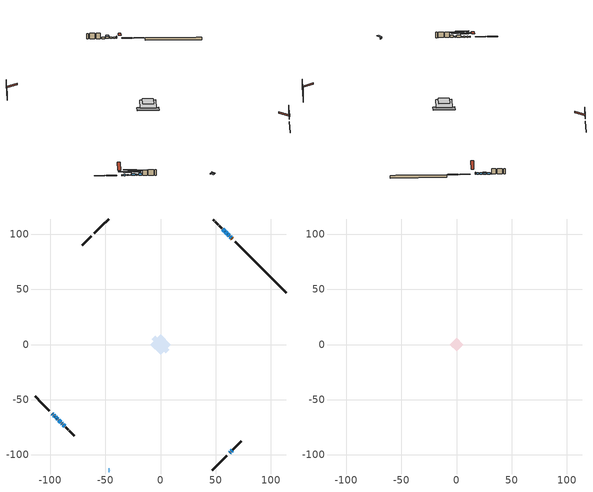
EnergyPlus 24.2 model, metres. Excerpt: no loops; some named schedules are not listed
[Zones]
conditioned space
 floor adiabatic (AdiabaticFloorConstruction): -9.21,0 0,9.21 9.21,0 0,-9.21 z2.9
 floor foundation (Slab1 construction): -8.08,4.54 -4.54,8.08 8.08,-4.54 4.54,-8.08 z-1.83
 wall outside (RimJoist1 construction): 47.15,-113.83 53.29,-107.69 / -113.83,-47.15 -107.69,-53.29 / -47.15,113.83 -53.29,107.69 / 80.84,80.14 74.7,86.28 z0.46:0.76
 wall outside (RimJoist2 construction): 53.95,-107.03 60.01,-100.97 / -107.03,-53.95 -100.97,-60.01 / -53.95,107.03 -60.01,100.97 / 74.04,86.94 67.98,93 z0.46:0.76
 wall outside (AdiabaticWallConstruction 1): 65.08,95.9 64.79,96.19 z0.46:2.49
 wall outside (AdiabaticWallConstruction): -47.15,-113.83 -46.59,-113.83 z0.46:1.38; 64.14,96.84 63.08,97.89 / 62.43,98.55 61.08,99.9 / 58.15,102.83 56.3,104.68 z0.46:1.68; -98.06,-62.91 -97.61,-63.36 / -96.96,-64.02 -95.88,-65.1 / -89.61,-71.37 -89,-71.98 z0.46:1.43; -95.22,-65.75 -94.15,-66.83 z0.46:1.07; 62.91,-98.07 63.33,-97.65 / -93.49,-67.49 -93.08,-67.9 z0.46:0.81; -45.66,-113.83 -45.41,-113.83 z0.46:1.99; 60.42,100.56 58.81,102.17 / 63.98,-97 64.93,-96.05 z0.46:1.98; -92.42,-68.55 -90.27,-70.71 z0.46:2.16; -88.35,-72.63 -86.62,-74.36 z0.46:2.44
 wall outside (Wall1 construction): 65.59,-95.39 68.06,-92.92 / -85.96,-75.01 -83.49,-77.49 / -62.92,98.06 -65.39,95.59 / 55.64,105.34 53.17,107.81 z0.46:5.34
 wall outside (Wall2 construction): 68.72,-92.26 71.8,-89.18 / -82.83,-78.15 -79.76,-81.22 / -66.05,94.93 -69.12,91.86 / 52.51,108.47 49.43,111.54 z0.46:5.34
 wall outside (Wall3 construction): 72.45,-88.52 73.43,-87.55 / -79.1,-81.88 -78.13,-82.85 / -69.78,91.2 -70.75,90.23 / 48.78,112.2 47.81,113.17 z0.46:5.34
 wall foundation (FoundationWall1 construction): 81.5,79.48,-1.83 81.5,79.48,0.46 110.6,50.38,0.46 110.6,50.38,0.37 113.83,47.15,0.37 113.83,47.15,-1.83
 window (WindowConstruction 11): -47.15,-113.83 -46.59,-113.83 z0.46:1.37
 window (WindowConstruction 6): 64.14,96.84 63.08,97.89 z0.46:1.68
 window (WindowConstruction 7): 62.43,98.55 61.08,99.9 z0.46:1.68
 window (WindowConstruction 8): -98.06,-62.92 -97.62,-63.36 z0.46:1.43
 window (WindowConstruction 9): -96.96,-64.02 -95.88,-65.1 z0.46:1.43
 window (WindowConstruction 10): -95.22,-65.75 -94.15,-66.83 z0.46:1.07
 window (WindowConstruction 13): 62.92,-98.06 63.32,-97.66 z0.46:0.8
 window (WindowConstruction 14): -93.49,-67.49 -93.08,-67.9 z0.46:0.8
 window (WindowConstruction 12): -45.66,-113.83 -45.41,-113.83 z0.46:1.98
 window (WindowConstruction): 60.42,100.56 58.81,102.17 z0.46:1.98
 window (WindowConstruction 1): 63.98,-97 64.93,-96.05 z0.46:1.98
 window (WindowConstruction 2): -92.42,-68.55 -90.27,-70.71 z0.46:2.16
 window (WindowConstruction 3): -89.61,-71.37 -89,-71.98 z0.46:1.43
 window (WindowConstruction 4): -88.35,-72.63 -86.62,-74.36 z0.46:2.44
 window (WindowConstruction 5): 58.15,102.83 56.3,104.68 z0.46:1.68
 door (Door): 65.08,95.9 64.79,96.18 z0.46:2.49
 ceiling adiabatic (AdiabaticFloorConstruction): 0,-9.21 9.21,0 0,9.21 -9.21,0 z2.9
attic - vented
 floor to conditioned space (Floor1 construction Reversed): -6.2,0 0,6.2 6.2,0 0,-6.2 z5.34
 roof outside (Roof1 construction): 62.26,-98.72,5.34 56.22,-92.68,8.18 54.63,-94.27,8.18 60.67,-100.31,5.34; -98.72,-62.26,5.34 -92.68,-56.22,8.18 -94.27,-54.63,8.18 -100.31,-60.67,5.34; -62.26,98.72,5.34 -56.22,92.68,8.18 -54.63,94.27,8.18 -60.67,100.31,5.34; 65.73,95.25,5.34 59.7,89.21,8.18 61.29,87.62,8.18 67.32,93.65,5.34
shading: -46.29,-113.83 -47.45,-113.83 -47.45,-117.34 -46.29,-117.34 z1.67; -95.75,-65.23 -99.93,-61.05 -100.22,-61.34 -96.04,-65.52 z4.07; -94.01,-66.96 -98.82,-62.15 -99.12,-62.44 -94.31,-67.26 z4.07; -92.28,-68.7 -97.09,-63.89 -97.38,-64.18 -92.57,-68.99 z3.71; 66.92,-94.06 59.32,-101.66 59.61,-101.95 67.21,-94.35 z5.89; -89.49,-71.49 -97.08,-63.9 -97.37,-64.19 -89.78,-71.78 z5.89; -45.26,-113.83 -45.81,-113.83 -45.81,-117.34 -45.26,-117.34 z2.13; 58.64,102.34 60.59,100.39 62.21,102 60.26,103.96 z2.22; 66.8,-94.18 62.11,-98.86 62.41,-99.16 67.09,-94.47 z4.62; -88.4,-72.58 -94.29,-66.69 -94.58,-66.98 -88.69,-72.87 z4.8; -87.14,-73.84 -91.48,-69.5 -91.77,-69.79 -87.43,-74.13 z4.07; -84.75,-76.22 -90.21,-70.77 -90.5,-71.06 -85.05,-76.52 z5.08
[Building]
Building 1: Terrain=Suburbs
[Site:Location]
Toronto City Centre_ON: Latitude {deg}=43.63; Longitude {deg}=-79.39; Time Zone {hr}=-5; Elevation {m}=77; Keep Site Location Information=Yes
[Site:GroundTemperature:Shallow]
5.01852, 3.26908, 3.12898, 3.95918, 7.29196, 10.6092, 13.4851, 15.3069, 15.4617, 13.9799, 11.1774, 7.9619
[Site:WaterMainsTemperature]
Calculation Method=Schedule; Temperature Schedule=mains temperature schedule
[Material] Roughness=Rough; Thermal Absorptance=0.9
Name | Thickness {m} | Conductivity {W/m-K} | Density {kg/m3} | Specific Heat {J/kg-K} | Solar Absorptance | Visible Absorptance
asphalt or fiberglass shingles | 0.00635 | 0.162714 | 1121.4 | 1465.45 | 0.4 | 0.4
ceiling loosefill ins | 0.254 | 0.0480833 | 16.02 | 1046.75 | 0.7 | 0.7
ceiling stud and cavity | 0.1397 | 0.18365 | 65.682 | 1177.47 | 0.7 | 0.7
concrete 4.0 in. | 0.1016 | 1.803125 | 2242.8 | 837.4 | 0.7 | 0.7
concrete 8.0 in. | 0.2032 | 1.803125 | 2242.8 | 837.4 | 0.7 | 0.7
door material | 0.04445 | 0.053851 | 512.64 | 1214.23 | 0.7 | 0.7
exterior vertical ins | 0.00299903 | 0.029427 | 32.04 | 1214.23 | 0.7 | 0.7
floor covering | 0.0127 | 0.0433444 | 54.468 | 1339.84 | 0.6 | 0.6
floor rigid ins; wall rigid ins | 0.512978 | 0.029427 | 32.04 | 1214.23 | 0.7 | 0.7
floor stud and cavity | 0.1397 | 1.75129 | 37.0049 | 1207.88 | 0.7 | 0.7
furniture material conditioned space 1 | 0.1524 | 0.115458 | 640.8 | 1214.23 | 0.6 | 0.6
gypsum board | 0.0127 | 0.160291 | 801 | 837.4 | 0.6 | 0.6
gypsum board 1 | 0.0127 | 0.160291 | 801 | 837.4 | 0.7 | 0.7
osb sheathing 0.5 in. | 0.0127 | 0.115458 | 512.64 | 1214.23 | 0.7 | 0.7
osb sheathing 0.75 in. | 0.01905 | 0.115458 | 512.64 | 1214.23 | 0.7 | 0.7
osb sheathing 2.0 in. | 0.0508 | 0.115458 | 512.64 | 1214.23 | 0.7 | 0.7
rim joist rigid ins | 0.051816 | 0.029427 | 32.04 | 1214.23 | 0.7 | 0.7
rim joist stud and cavity | 0.0508 | 0.0405436 | 125.044 | 1163.47 | 0.6 | 0.6
rim joist stud and cavity 1 | 0.0508 | 0.0293316 | 125.044 | 1163.47 | 0.6 | 0.6
wall stud and cavity | 0.1397 | 0.0821308 | 139.0536 | 1170.24 | 0.7 | 0.7
wall stud and cavity 1 | 0.1397 | 0.09367 | 139.0536 | 1170.24 | 0.7 | 0.7
wall stud and cavity 2 | 0.1397 | 0.0873771 | 139.0536 | 1170.24 | 0.7 | 0.7
wall stud and cavity 3 | 0.0889 | 0.380278 | 52.3479 | 1209.89 | 0.7 | 0.7
wall stud and cavity 4 | 0.0889 | 0.391764 | 83.0341 | 1211.67 | 0.7 | 0.7
wood siding | 0.0254 | 0.102417 | 544.68 | 1172.36 | 0.4 | 0.4
wood siding 1; wood siding 2; wood siding 3 | 0.0254 | 0.102417 | 544.68 | 1172.36 | 0.7 | 0.7
[WindowMaterial:SimpleGlazingSystem]
Name | U-Factor {W/m2-K} | Solar Heat Gain Coefficient
WindowMaterial | 2.79017 | 0.7
WindowMaterial 1 | 2.78903 | 0.62
WindowMaterial 10 | 2.77314 | 0.51
WindowMaterial 11 | 2.986628 | 0.6
WindowMaterial 12 | 3.10359 | 0.5
WindowMaterial 13 | 2.665821 | 0.18
WindowMaterial 2 | 2.787898 | 0.69
WindowMaterial 3 | 2.773703 | 0.51
WindowMaterial 4 | 2.95653 | 0.61
WindowMaterial 5 | 2.78903 | 0.69
WindowMaterial 6 | 2.78279 | 0.67
WindowMaterial 7 | 2.78563 | 0.68
WindowMaterial 8 | 2.76973 | 0.52
WindowMaterial 9 | 2.78392 | 0.57
[Construction]
AdiabaticFloorConstruction: floor stud and cavity, floor rigid ins, osb sheathing 0.75 in., floor covering
AdiabaticWallConstruction: wood siding 2, wall rigid ins, wall stud and cavity 3, gypsum board
AdiabaticWallConstruction 1: wood siding 3, wall rigid ins, wall stud and cavity 3, gypsum board
Door: door material
Floor1 construction Reversed: gypsum board, ceiling stud and cavity, ceiling loosefill ins
FoundationWall1 construction: concrete 8.0 in., gypsum board 1
furniture construction conditioned space 1: furniture material conditioned space 1
PartitionWallConstruction: gypsum board, wall stud and cavity 4, gypsum board
RimJoist1 construction: wood siding 1, rim joist rigid ins, osb sheathing 2.0 in., rim joist stud and cavity
RimJoist2 construction: wood siding 1, osb sheathing 2.0 in., rim joist stud and cavity 1
Roof1 construction: asphalt or fiberglass shingles
Slab1 construction: concrete 4.0 in.
Wall1 construction: wood siding, osb sheathing 0.5 in., wall stud and cavity, gypsum board
Wall2 construction: wood siding, osb sheathing 0.5 in., wall stud and cavity 1, gypsum board
Wall3 construction: wood siding, osb sheathing 0.5 in., wall stud and cavity 2, gypsum board
WindowConstruction: WindowMaterial
WindowConstruction 1: WindowMaterial 1
WindowConstruction 10: WindowMaterial 10
WindowConstruction 11: WindowMaterial 11
WindowConstruction 12: WindowMaterial 12
WindowConstruction 13; WindowConstruction 14: WindowMaterial 13
WindowConstruction 2: WindowMaterial 2
WindowConstruction 3: WindowMaterial 3
WindowConstruction 4: WindowMaterial 4
WindowConstruction 5: WindowMaterial 5
WindowConstruction 6: WindowMaterial 6
WindowConstruction 7: WindowMaterial 7
WindowConstruction 8: WindowMaterial 8
WindowConstruction 9: WindowMaterial 9
[Zone] Multiplier=1; Part of Total Floor Area=Yes
Name | Volume {m3}
attic - vented | 35.4932
conditioned space | 670.2
[Space]
Name | Zone | Volume {m3}
attic - vented 1 | attic - vented | 35.4932
conditioned space 1 | conditioned space | 670.2
[ZoneInfiltration:EffectiveLeakageArea]
infil attic - vented 1: Zone or Space=attic - vented 1; Schedule=Always On Discrete; Effective Air Leakage Area {cm2}=3234.95; Stack Coefficient=0.000197892; Wind Coefficient=9.50461e-06
[ZoneMixing]
whole house fan mix: Zone or Space=attic - vented; Schedule=Always On Continuous; Design Flow Rate Calculation Method=Flow/Zone; Design Flow Rate {m3/s}=0; Source Zone or Space=conditioned space
[SurfaceProperty:ExposedFoundationPerimeter]
Slab1: Exposed Perimeter Calculation Method=TotalExposedPerimeter; Total Exposed Perimeter {m}=45.721
[InternalMass] Zone or ZoneList=conditioned space; Space or SpaceList=conditioned space 1
Name | Construction | Surface Area {m2}
furniture mass conditioned space 1 | furniture construction conditioned space 1 | 103.684
partition wall mass | PartitionWallConstruction | 259.21
[Lights]
interior lighting: Zone or ZoneList or Space or SpaceList=conditioned space 1; Schedule=interior lighting schedule; Design Level Calculation Method=LightingLevel; Lighting Level {W}=343.2; Return Air Fraction=0; Fraction Radiant=0.6; Fraction Visible=0.2; Fraction Replaceable=1
[People]
occupants: Zone or ZoneList or Space or SpaceList=conditioned space 1; Number of People Schedule=occupants schedule; Number of People Calculation Method=People; Number of People=3; Fraction Radiant=0.314171; Sensible Heat Fraction=0.56303; Activity Level Schedule=occupants activity schedule; Carbon Dioxide Generation Rate {m3/s-W}=0; Enable ASHRAE 55 Comfort Warnings=No; Mean Radiant Temperature Calculation Type=EnclosureAveraged
[ElectricEquipment] Zone or ZoneList or Space or SpaceList=conditioned space 1; Design Level Calculation Method=EquipmentLevel
Name | Schedule | Design Level {W} | Fraction Latent | Fraction Radiant | Fraction Lost
clothes dryer | clothes dryer schedule | 140.772 | 0.015 | 0.081 | 0.85
clothes washer | clothes washer schedule | 32.1985 | 0.03 | 0.162 | 0.7
cooking range | cooking range schedule | 215.147 | 0.08 | 0.432 | 0.2
dishwasher | dishwasher schedule | 66.8632 | 0.3 | 0.18 | 0.4
fridge | fridge schedule | 72.9452 | 0 | 0.6 | 0
mech vent bath fan 0 | mech vent bath fan 0 schedule | 50.2 | 0 | 0 | 1
mech vent bath fan 1 | mech vent bath fan 1 schedule | 50.2 | 0 | 0 | 1
mech vent house fan | mech vent house fan schedule | 0 | 0 | 0 | 1
mech vent house fan cfis | mech vent house fan cfis schedule | 0 | 0 | 0 | 0
mech vent range fan 0 | mech vent range fan 0 schedule | 57 | 0 | 0 | 1
misc plug loads | misc plug loads schedule | 494.7 | 0.045 | 0.513 | 0.1
whole house fan | Always On Discrete | 0 | 0 | 0 | 1
[OtherEquipment] Zone or ZoneList or Space or SpaceList=conditioned space 1; Design Level Calculation Method=EquipmentLevel
Name | Fuel Type | Schedule | Design Level {W} | Fraction Latent | Fraction Radiant | Fraction Lost
clothes dryer 1 | Electricity | clothes dryer schedule | 0 | 0.015 | 0.081 | 0.85
cooking range 1 | Electricity | cooking range schedule | 0 | 0.08 | 0.432 | 0.2
general water use latent | None | general water use schedule | 62.594 | 1 | 0 | 0
general water use sensible | None | general water use schedule | -61.6891 | 0 | 0.6 | 0
mech vent house fan latent load | None | Always On Discrete | 0 | 1 | 0 | 0
mech vent house fan sensible load | None | Always On Discrete | 0 | 0 | 0 | 0
water heater energy adjustment1 | NaturalGas | Always On Discrete | 0.01 | 0 | 0 | 1
[ZoneInfiltration:DesignFlowRate] Zone or ZoneList or Space or SpaceList=conditioned space 1; Schedule=Always On Discrete; Design Flow Rate Calculation Method=Flow/Zone; Design Flow Rate {m3/s}=0
infil flow; natural vent flow; whole house fan flow
[Foundation:Kiva]
Foundation Kiva 1: Initial Indoor Air Temperature {C}=18; Wall Height Above Grade {m}=0.460004; Wall Depth Below Slab {m}=0.2032; Custom Block Material Name 1=exterior vertical ins; Custom Block Depth 1 {m}=2.28999; Custom Block X Position 1 {m}=0.2159; Custom Block Z Position 1 {m}=0
[Foundation:Kiva:Settings]
Soil Conductivity {W/m-K}=0.849921; Soil Density {kg/m3}=1842.3; Soil Specific Heat {J/kg-K}=418.7; Ground Solar Absorptivity=0.9; Ground Thermal Absorptivity=0.9; Ground Surface Roughness {m}=0.03; Far-Field Width {m}=40; Deep-Ground Boundary Condition=ZeroFlux; Deep-Ground Depth {m}=40; Minimum Cell Dimension {m}=0.2; Maximum Cell Growth Coefficient=3; Simulation Timestep=Timestep
[Exterior:Lights]
exterior lighting: Schedule=exterior lighting schedule; Design Level {W}=75.6
[Schedule:Constant]
Name | Hourly Value
Always On Continuous; mech vent house fan schedule; mech vent house fan cfis schedule; Always On Discrete | 1
occupants activity schedule | 117.228
fridge schedule | 0
[Schedule:Week:Daily]
interior lighting schedule Week Rule - Jan1-Jan27: interior lighting schedule day, interior lighting schedule day, interior lighting schedule day, interior lighting schedule day, interior lighting schedule day, interior lighting schedule day, interior lighting schedule day, interior lighting schedule default day, interior lighting schedule default day, interior lighting schedule default day, interior lighting schedule default day, interior lighting schedule default day
interior lighting schedule Week Rule - Jan28-Feb3: interior lighting schedule day, interior lighting schedule day, interior lighting schedule day, interior lighting schedule day, interior lighting schedule day 1, interior lighting schedule day 1, interior lighting schedule day 1, interior lighting schedule default day, interior lighting schedule default day, interior lighting schedule default day, interior lighting schedule default day, interior lighting schedule default day
interior lighting schedule Week Rule - Feb4-Feb24: interior lighting schedule day 1, interior lighting schedule day 1, interior lighting schedule day 1, interior lighting schedule day 1, interior lighting schedule day 1, interior lighting schedule day 1, interior lighting schedule day 1, interior lighting schedule default day, interior lighting schedule default day, interior lighting schedule default day, interior lighting schedule default day, interior lighting schedule default day
interior lighting schedule Week Rule - Feb25-Mar3: interior lighting schedule day 1, interior lighting schedule day 1, interior lighting schedule day 1, interior lighting schedule day 1, interior lighting schedule day 2, interior lighting schedule day 2, interior lighting schedule day 2, interior lighting schedule default day, interior lighting schedule default day, interior lighting schedule default day, interior lighting schedule default day, interior lighting schedule default day
interior lighting schedule Week Rule - Mar4-Mar31: interior lighting schedule day 2, interior lighting schedule day 2, interior lighting schedule day 2, interior lighting schedule day 2, interior lighting schedule day 2, interior lighting schedule day 2, interior lighting schedule day 2, interior lighting schedule default day, interior lighting schedule default day, interior lighting schedule default day, interior lighting schedule default day, interior lighting schedule default day
interior lighting schedule Week Rule - Apr1-Apr28: interior lighting schedule day 3, interior lighting schedule day 3, interior lighting schedule day 3, interior lighting schedule day 3, interior lighting schedule day 3, interior lighting schedule day 3, interior lighting schedule day 3, interior lighting schedule default day, interior lighting schedule default day, interior lighting schedule default day, interior lighting schedule default day, interior lighting schedule default day
interior lighting schedule Week Rule - Apr29-May5: interior lighting schedule day 3, interior lighting schedule day 3, interior lighting schedule day 4, interior lighting schedule day 4, interior lighting schedule day 4, interior lighting schedule day 4, interior lighting schedule day 4, interior lighting schedule default day, interior lighting schedule default day, interior lighting schedule default day, interior lighting schedule default day, interior lighting schedule default day
interior lighting schedule Week Rule - May6-May26: interior lighting schedule day 4, interior lighting schedule day 4, interior lighting schedule day 4, interior lighting schedule day 4, interior lighting schedule day 4, interior lighting schedule day 4, interior lighting schedule day 4, interior lighting schedule default day, interior lighting schedule default day, interior lighting schedule default day, interior lighting schedule default day, interior lighting schedule default day
interior lighting schedule Week Rule - May27-Jun2: interior lighting schedule day 4, interior lighting schedule day 4, interior lighting schedule day 4, interior lighting schedule day 4, interior lighting schedule day 4, interior lighting schedule day 5, interior lighting schedule day 5, interior lighting schedule default day, interior lighting schedule default day, interior lighting schedule default day, interior lighting schedule default day, interior lighting schedule default day
interior lighting schedule Week Rule - Jun3-Jun30: interior lighting schedule day 5, interior lighting schedule day 5, interior lighting schedule day 5, interior lighting schedule day 5, interior lighting schedule day 5, interior lighting schedule day 5, interior lighting schedule day 5, interior lighting schedule default day, interior lighting schedule default day, interior lighting schedule default day, interior lighting schedule default day, interior lighting schedule default day
interior lighting schedule Week Rule - Jul1-Jul28: interior lighting schedule day 6, interior lighting schedule day 6, interior lighting schedule day 6, interior lighting schedule day 6, interior lighting schedule day 6, interior lighting schedule day 6, interior lighting schedule day 6, interior lighting schedule default day, interior lighting schedule default day, interior lighting schedule default day, interior lighting schedule default day, interior lighting schedule default day
interior lighting schedule Week Rule - Jul29-Aug4: interior lighting schedule day 6, interior lighting schedule day 6, interior lighting schedule day 6, interior lighting schedule day 7, interior lighting schedule day 7, interior lighting schedule day 7, interior lighting schedule day 7, interior lighting schedule default day, interior lighting schedule default day, interior lighting schedule default day, interior lighting schedule default day, interior lighting schedule default day
interior lighting schedule Week Rule - Aug5-Aug25: interior lighting schedule day 7, interior lighting schedule day 7, interior lighting schedule day 7, interior lighting schedule day 7, interior lighting schedule day 7, interior lighting schedule day 7, interior lighting schedule day 7, interior lighting schedule default day, interior lighting schedule default day, interior lighting schedule default day, interior lighting schedule default day, interior lighting schedule default day
interior lighting schedule Week Rule - Aug26-Sep1: interior lighting schedule day 7, interior lighting schedule day 7, interior lighting schedule day 7, interior lighting schedule day 7, interior lighting schedule day 7, interior lighting schedule day 7, interior lighting schedule day 8, interior lighting schedule default day, interior lighting schedule default day, interior lighting schedule default day, interior lighting schedule default day, interior lighting schedule default day
interior lighting schedule Week Rule - Sep2-Sep29: interior lighting schedule day 8, interior lighting schedule day 8, interior lighting schedule day 8, interior lighting schedule day 8, interior lighting schedule day 8, interior lighting schedule day 8, interior lighting schedule day 8, interior lighting schedule default day, interior lighting schedule default day, interior lighting schedule default day, interior lighting schedule default day, interior lighting schedule default day
interior lighting schedule Week Rule - Sep30-Oct6: interior lighting schedule day 8, interior lighting schedule day 9, interior lighting schedule day 9, interior lighting schedule day 9, interior lighting schedule day 9, interior lighting schedule day 9, interior lighting schedule day 9, interior lighting schedule default day, interior lighting schedule default day, interior lighting schedule default day, interior lighting schedule default day, interior lighting schedule default day
interior lighting schedule Week Rule - Oct7-Oct27: interior lighting schedule day 9, interior lighting schedule day 9, interior lighting schedule day 9, interior lighting schedule day 9, interior lighting schedule day 9, interior lighting schedule day 9, interior lighting schedule day 9, interior lighting schedule default day, interior lighting schedule default day, interior lighting schedule default day, interior lighting schedule default day, interior lighting schedule default day
interior lighting schedule Week Rule - Oct28-Nov3: interior lighting schedule day 9, interior lighting schedule day 9, interior lighting schedule day 9, interior lighting schedule day 9, interior lighting schedule day 10, interior lighting schedule day 10, interior lighting schedule day 10, interior lighting schedule default day, interior lighting schedule default day, interior lighting schedule default day, interior lighting schedule default day, interior lighting schedule default day
interior lighting schedule Week Rule - Nov4-Nov24: interior lighting schedule day 10, interior lighting schedule day 10, interior lighting schedule day 10, interior lighting schedule day 10, interior lighting schedule day 10, interior lighting schedule day 10, interior lighting schedule day 10, interior lighting schedule default day, interior lighting schedule default day, interior lighting schedule default day, interior lighting schedule default day, interior lighting schedule default day
interior lighting schedule Week Rule - Nov25-Dec1: interior lighting schedule day 10, interior lighting schedule day 10, interior lighting schedule day 10, interior lighting schedule day 10, interior lighting schedule day 10, interior lighting schedule day 10, interior lighting schedule day 11, interior lighting schedule default day, interior lighting schedule default day, interior lighting schedule default day, interior lighting schedule default day, interior lighting schedule default day
interior lighting schedule Week Rule - Dec2-Dec31: interior lighting schedule day 11, interior lighting schedule day 11, interior lighting schedule day 11, interior lighting schedule day 11, interior lighting schedule day 11, interior lighting schedule day 11, interior lighting schedule day 11, interior lighting schedule default day, interior lighting schedule default day, interior lighting schedule default day, interior lighting schedule default day, interior lighting schedule default day
occupants schedule Week Rule - Jan1-Dec31: occupants schedule day, occupants schedule day, occupants schedule day, occupants schedule day, occupants schedule day, occupants schedule day, occupants schedule day, occupants schedule default day, occupants schedule default day, occupants schedule default day, occupants schedule default day, occupants schedule default day
clothes dryer schedule Week Rule - Jan1-Dec31: clothes dryer schedule day, clothes dryer schedule day, clothes dryer schedule day, clothes dryer schedule day, clothes dryer schedule day, clothes dryer schedule day, clothes dryer schedule day, clothes dryer schedule default day, clothes dryer schedule default day, clothes dryer schedule default day, clothes dryer schedule default day, clothes dryer schedule default day
clothes washer schedule Week Rule - Jan1-Dec31: clothes washer schedule day, clothes washer schedule day, clothes washer schedule day, clothes washer schedule day, clothes washer schedule day, clothes washer schedule day, clothes washer schedule day, clothes washer schedule default day, clothes washer schedule default day, clothes washer schedule default day, clothes washer schedule default day, clothes washer schedule default day
cooking range schedule Week Rule - Jan1-Dec31: cooking range schedule day, cooking range schedule day, cooking range schedule day, cooking range schedule day, cooking range schedule day, cooking range schedule day, cooking range schedule day, cooking range schedule default day, cooking range schedule default day, cooking range schedule default day, cooking range schedule default day, cooking range schedule default day
dishwasher schedule Week Rule - Jan1-Dec31: dishwasher schedule day, dishwasher schedule day, dishwasher schedule day, dishwasher schedule day, dishwasher schedule day, dishwasher schedule day, dishwasher schedule day, dishwasher schedule default day, dishwasher schedule default day, dishwasher schedule default day, dishwasher schedule default day, dishwasher schedule default day
mech vent bath fan 0 schedule Week Rule - Jan1-Dec31: mech vent bath fan 0 schedule day, mech vent bath fan 0 schedule day, mech vent bath fan 0 schedule day, mech vent bath fan 0 schedule day, mech vent bath fan 0 schedule day, mech vent bath fan 0 schedule day, mech vent bath fan 0 schedule day, mech vent bath fan 0 schedule default day, mech vent bath fan 0 schedule default day, mech vent bath fan 0 schedule default day, mech vent bath fan 0 schedule default day, mech vent bath fan 0 schedule default day
mech vent bath fan 1 schedule Week Rule - Jan1-Dec31: mech vent bath fan 1 schedule day, mech vent bath fan 1 schedule day, mech vent bath fan 1 schedule day, mech vent bath fan 1 schedule day, mech vent bath fan 1 schedule day, mech vent bath fan 1 schedule day, mech vent bath fan 1 schedule day, mech vent bath fan 1 schedule default day, mech vent bath fan 1 schedule default day, mech vent bath fan 1 schedule default day, mech vent bath fan 1 schedule default day, mech vent bath fan 1 schedule default day
mech vent range fan 0 schedule Week Rule - Jan1-Dec31: mech vent range fan 0 schedule day, mech vent range fan 0 schedule day, mech vent range fan 0 schedule day, mech vent range fan 0 schedule day, mech vent range fan 0 schedule day, mech vent range fan 0 schedule day, mech vent range fan 0 schedule day, mech vent range fan 0 schedule default day, mech vent range fan 0 schedule default day, mech vent range fan 0 schedule default day, mech vent range fan 0 schedule default day, mech vent range fan 0 schedule default day
misc plug loads schedule Week Rule - Jan1-Dec31: misc plug loads schedule day, misc plug loads schedule day, misc plug loads schedule day, misc plug loads schedule day, misc plug loads schedule day, misc plug loads schedule day, misc plug loads schedule day, misc plug loads schedule default day, misc plug loads schedule default day, misc plug loads schedule default day, misc plug loads schedule default day, misc plug loads schedule default day
general water use schedule Week Rule - Jan1-Dec31: general water use schedule day, general water use schedule day, general water use schedule day, general water use schedule day, general water use schedule day, general water use schedule day, general water use schedule day, general water use schedule default day, general water use schedule default day, general water use schedule default day, general water use schedule default day, general water use schedule default day
exterior lighting schedule Week Rule - Jan1-Jan27: exterior lighting schedule day, exterior lighting schedule day, exterior lighting schedule day, exterior lighting schedule day, exterior lighting schedule day, exterior lighting schedule day, exterior lighting schedule day, exterior lighting schedule default day, exterior lighting schedule default day, exterior lighting schedule default day, exterior lighting schedule default day, exterior lighting schedule default day
exterior lighting schedule Week Rule - Jan28-Feb3: exterior lighting schedule day, exterior lighting schedule day, exterior lighting schedule day, exterior lighting schedule day, exterior lighting schedule day 1, exterior lighting schedule day 1, exterior lighting schedule day 1, exterior lighting schedule default day, exterior lighting schedule default day, exterior lighting schedule default day, exterior lighting schedule default day, exterior lighting schedule default day
exterior lighting schedule Week Rule - Feb4-Feb24: exterior lighting schedule day 1, exterior lighting schedule day 1, exterior lighting schedule day 1, exterior lighting schedule day 1, exterior lighting schedule day 1, exterior lighting schedule day 1, exterior lighting schedule day 1, exterior lighting schedule default day, exterior lighting schedule default day, exterior lighting schedule default day, exterior lighting schedule default day, exterior lighting schedule default day
exterior lighting schedule Week Rule - Feb25-Mar3: exterior lighting schedule day 1, exterior lighting schedule day 1, exterior lighting schedule day 1, exterior lighting schedule day 1, exterior lighting schedule day 2, exterior lighting schedule day 2, exterior lighting schedule day 2, exterior lighting schedule default day, exterior lighting schedule default day, exterior lighting schedule default day, exterior lighting schedule default day, exterior lighting schedule default day
exterior lighting schedule Week Rule - Mar4-Mar31: exterior lighting schedule day 2, exterior lighting schedule day 2, exterior lighting schedule day 2, exterior lighting schedule day 2, exterior lighting schedule day 2, exterior lighting schedule day 2, exterior lighting schedule day 2, exterior lighting schedule default day, exterior lighting schedule default day, exterior lighting schedule default day, exterior lighting schedule default day, exterior lighting schedule default day
exterior lighting schedule Week Rule - Apr1-Apr28: exterior lighting schedule day 3, exterior lighting schedule day 3, exterior lighting schedule day 3, exterior lighting schedule day 3, exterior lighting schedule day 3, exterior lighting schedule day 3, exterior lighting schedule day 3, exterior lighting schedule default day, exterior lighting schedule default day, exterior lighting schedule default day, exterior lighting schedule default day, exterior lighting schedule default day
exterior lighting schedule Week Rule - Apr29-May5: exterior lighting schedule day 3, exterior lighting schedule day 3, exterior lighting schedule day 4, exterior lighting schedule day 4, exterior lighting schedule day 4, exterior lighting schedule day 4, exterior lighting schedule day 4, exterior lighting schedule default day, exterior lighting schedule default day, exterior lighting schedule default day, exterior lighting schedule default day, exterior lighting schedule default day
exterior lighting schedule Week Rule - May6-May26: exterior lighting schedule day 4, exterior lighting schedule day 4, exterior lighting schedule day 4, exterior lighting schedule day 4, exterior lighting schedule day 4, exterior lighting schedule day 4, exterior lighting schedule day 4, exterior lighting schedule default day, exterior lighting schedule default day, exterior lighting schedule default day, exterior lighting schedule default day, exterior lighting schedule default day
exterior lighting schedule Week Rule - May27-Jun2: exterior lighting schedule day 4, exterior lighting schedule day 4, exterior lighting schedule day 4, exterior lighting schedule day 4, exterior lighting schedule day 4, exterior lighting schedule day 5, exterior lighting schedule day 5, exterior lighting schedule default day, exterior lighting schedule default day, exterior lighting schedule default day, exterior lighting schedule default day, exterior lighting schedule default day
exterior lighting schedule Week Rule - Jun3-Jun30: exterior lighting schedule day 5, exterior lighting schedule day 5, exterior lighting schedule day 5, exterior lighting schedule day 5, exterior lighting schedule day 5, exterior lighting schedule day 5, exterior lighting schedule day 5, exterior lighting schedule default day, exterior lighting schedule default day, exterior lighting schedule default day, exterior lighting schedule default day, exterior lighting schedule default day
exterior lighting schedule Week Rule - Jul1-Jul28: exterior lighting schedule day 6, exterior lighting schedule day 6, exterior lighting schedule day 6, exterior lighting schedule day 6, exterior lighting schedule day 6, exterior lighting schedule day 6, exterior lighting schedule day 6, exterior lighting schedule default day, exterior lighting schedule default day, exterior lighting schedule default day, exterior lighting schedule default day, exterior lighting schedule default day
exterior lighting schedule Week Rule - Jul29-Aug4: exterior lighting schedule day 6, exterior lighting schedule day 6, exterior lighting schedule day 6, exterior lighting schedule day 7, exterior lighting schedule day 7, exterior lighting schedule day 7, exterior lighting schedule day 7, exterior lighting schedule default day, exterior lighting schedule default day, exterior lighting schedule default day, exterior lighting schedule default day, exterior lighting schedule default day
exterior lighting schedule Week Rule - Aug5-Aug25: exterior lighting schedule day 7, exterior lighting schedule day 7, exterior lighting schedule day 7, exterior lighting schedule day 7, exterior lighting schedule day 7, exterior lighting schedule day 7, exterior lighting schedule day 7, exterior lighting schedule default day, exterior lighting schedule default day, exterior lighting schedule default day, exterior lighting schedule default day, exterior lighting schedule default day
exterior lighting schedule Week Rule - Aug26-Sep1: exterior lighting schedule day 7, exterior lighting schedule day 7, exterior lighting schedule day 7, exterior lighting schedule day 7, exterior lighting schedule day 7, exterior lighting schedule day 7, exterior lighting schedule day 8, exterior lighting schedule default day, exterior lighting schedule default day, exterior lighting schedule default day, exterior lighting schedule default day, exterior lighting schedule default day
[Schedule:Year]
interior lighting schedule: interior lighting schedule Week Rule - Jan1-Jan27, 1, 1, 1, 27, interior lighting schedule Week Rule - Jan28-Feb3, 1, 28, 2, 3, interior lighting schedule Week Rule - Feb4-Feb24, 2, 4, 2, 24, interior lighting schedule Week Rule - Feb25-Mar3, 2, 25, 3, 3, interior lighting schedule Week Rule - Mar4-Mar31, 3, 4, 3, 31, interior lighting schedule Week Rule - Apr1-Apr28, 4, 1, 4, 28, interior lighting schedule Week Rule - Apr29-May5, 4, 29, 5, 5, interior lighting schedule Week Rule - May6-May26, 5, 6, 5, 26, interior lighting schedule Week Rule - May27-Jun2, 5, 27, 6, 2, interior lighting schedule Week Rule - Jun3-Jun30, 6, 3, 6, 30, interior lighting schedule Week Rule - Jul1-Jul28, 7, 1, 7, 28, interior lighting schedule Week Rule - Jul29-Aug4, 7, 29, 8, 4, interior lighting schedule Week Rule - Aug5-Aug25, 8, 5, 8, 25, interior lighting schedule Week Rule - Aug26-Sep1, 8, 26, 9, 1, interior lighting schedule Week Rule - Sep2-Sep29, 9, 2, 9, 29, interior lighting schedule Week Rule - Sep30-Oct6, 9, 30, 10, 6, interior lighting schedule Week Rule - Oct7-Oct27, 10, 7, 10, 27, interior lighting schedule Week Rule - Oct28-Nov3, 10, 28, 11, 3, interior lighting schedule Week Rule - Nov4-Nov24, 11, 4, 11, 24, interior lighting schedule Week Rule - Nov25-Dec1, 11, 25, 12, 1, interior lighting schedule Week Rule - Dec2-Dec31, 12, 2, 12, 31
occupants schedule: occupants schedule Week Rule - Jan1-Dec31, 1, 1, 12, 31
clothes dryer schedule: clothes dryer schedule Week Rule - Jan1-Dec31, 1, 1, 12, 31
clothes washer schedule: clothes washer schedule Week Rule - Jan1-Dec31, 1, 1, 12, 31
cooking range schedule: cooking range schedule Week Rule - Jan1-Dec31, 1, 1, 12, 31
dishwasher schedule: dishwasher schedule Week Rule - Jan1-Dec31, 1, 1, 12, 31
mech vent bath fan 0 schedule: mech vent bath fan 0 schedule Week Rule - Jan1-Dec31, 1, 1, 12, 31
mech vent bath fan 1 schedule: mech vent bath fan 1 schedule Week Rule - Jan1-Dec31, 1, 1, 12, 31
mech vent range fan 0 schedule: mech vent range fan 0 schedule Week Rule - Jan1-Dec31, 1, 1, 12, 31
misc plug loads schedule: misc plug loads schedule Week Rule - Jan1-Dec31, 1, 1, 12, 31
general water use schedule: general water use schedule Week Rule - Jan1-Dec31, 1, 1, 12, 31
exterior lighting schedule: exterior lighting schedule Week Rule - Jan1-Jan27, 1, 1, 1, 27, exterior lighting schedule Week Rule - Jan28-Feb3, 1, 28, 2, 3, exterior lighting schedule Week Rule - Feb4-Feb24, 2, 4, 2, 24, exterior lighting schedule Week Rule - Feb25-Mar3, 2, 25, 3, 3, exterior lighting schedule Week Rule - Mar4-Mar31, 3, 4, 3, 31, exterior lighting schedule Week Rule - Apr1-Apr28, 4, 1, 4, 28, exterior lighting schedule Week Rule - Apr29-May5, 4, 29, 5, 5, exterior lighting schedule Week Rule - May6-May26, 5, 6, 5, 26, exterior lighting schedule Week Rule - May27-Jun2, 5, 27, 6, 2, exterior lighting schedule Week Rule - Jun3-Jun30, 6, 3, 6, 30, exterior lighting schedule Week Rule - Jul1-Jul28, 7, 1, 7, 28, exterior lighting schedule Week Rule - Jul29-Aug4, 7, 29, 8, 4, exterior lighting schedule Week Rule - Aug5-Aug25, 8, 5, 8, 25, exterior lighting schedule Week Rule - Aug26-Sep1, 8, 26, 9, 1, exterior lighting schedule Week Rule - Sep2-Sep29, 9, 2, 9, 29, exterior lighting schedule Week Rule - Sep30-Oct6, 9, 30, 10, 6, exterior lighting schedule Week Rule - Oct7-Oct27, 10, 7, 10, 27, exterior lighting schedule Week Rule - Oct28-Nov3, 10, 28, 11, 3, exterior lighting schedule Week Rule - Nov4-Nov24, 11, 4, 11, 24, exterior lighting schedule Week Rule - Nov25-Dec1, 11, 25, 12, 1, exterior lighting schedule Week Rule - Dec2-Dec31, 12, 2, 12, 31
[Schedule:Compact]
mains temperature schedule: Through: 01/01, For: AllDays, Until: 24:00, 8.80333, Through: 01/02, For: AllDays, Until: 24:00, 8.74333, Through: 01/03, For: AllDays, Until: 24:00, 8.68389, Through: 01/04, For: AllDays, Until: 24:00, 8.62611, Through: 01/05, For: AllDays, Until: 24:00, 8.56944, Through: 01/06, For: AllDays, Until: 24:00, 8.51389, Through: 01/07, For: AllDays, Until: 24:00, 8.45944, Through: 01/08, For: AllDays, Until: 24:00, 8.40611, Through: 01/09, For: AllDays, Until: 24:00, 8.35389, Through: 01/10, For: AllDays, Until: 24:00, 8.30278, Through: 01/11, For: AllDays, Until: 24:00, 8.25333, Through: 01/12, For: AllDays, Until: 24:00, 8.205, Through: 01/13, For: AllDays, Until: 24:00, 8.15778, Through: 01/14, For: AllDays, Until: 24:00, 8.11222, Through: 01/15, For: AllDays, Until: 24:00, 8.06778, Through: 01/16, For: AllDays, Until: 24:00, 8.02444, Through: 01/17, For: AllDays, Until: 24:00, 7.98222, Through: 01/18, For: AllDays, Until: 24:00, 7.94167, Through: 01/19, For: AllDays, Until: 24:00, 7.90222, Through: 01/20, For: AllDays, Until: 24:00, 7.86444, Through: 01/21, For: AllDays, Until: 24:00, 7.82778, Through: 01/22, For: AllDays, Until: 24:00, 7.79278, Through: 01/23, For: AllDays, Until: 24:00, 7.75889, Through: 01/24, For: AllDays, Until: 24:00, 7.72667, Through: 01/25, For: AllDays, Until: 24:00, 7.69556, Through: 01/26, For: AllDays, Until: 24:00, 7.66611, Through: 01/27, For: AllDays, Until: 24:00, 7.63778, Through: 01/28, For: AllDays, Until: 24:00, 7.61111, Through: 01/29, For: AllDays, Until: 24:00, 7.58556, Through: 01/30, For: AllDays, Until: 24:00, 7.56167, Through: 01/31, For: AllDays, Until: 24:00, 7.53944, Through: 02/01, For: AllDays, Until: 24:00, 7.51833, Through: 02/02, For: AllDays, Until: 24:00, 7.49889, Through: 02/03, For: AllDays, Until: 24:00, 7.48111, Through: 02/04, For: AllDays, Until: 24:00, 7.46444, Through: 02/05, For: AllDays, Until: 24:00, 7.44944, Through: 02/06, For: AllDays, Until: 24:00, 7.43556, Through: 02/07, For: AllDays, Until: 24:00, 7.42333, Through: 02/08, For: AllDays, Until: 24:00, 7.41278, Through: 02/09, For: AllDays, Until: 24:00, 7.40389, Through: 02/10, For: AllDays, Until: 24:00, 7.39611, Through: 02/11, For: AllDays, Until: 24:00, 7.39, Through: 02/12, For: AllDays, Until: 24:00, 7.38556, Through: 02/13, For: AllDays, Until: 24:00, 7.38222, Through: 02/14, For: AllDays, Until: 24:00, 7.38056, Through: 02/15, For: AllDays, Until: 24:00, 7.38056, Through: 02/16, For: AllDays, Until: 24:00, 7.38222, Through: 02/17, For: AllDays, Until: 24:00, 7.385, Through: 02/18, For: AllDays, Until: 24:00, 7.38944, Through: 02/19, For: AllDays, Until: 24:00, 7.395, Through: 02/20, For: AllDays, Until: 24:00, 7.40278, Through: 02/21, For: AllDays, Until: 24:00, 7.41167, Through: 02/22, For: AllDays, Until: 24:00, 7.42222, Through: 02/23, For: AllDays, Until: 24:00, 7.43389, Through: 02/24, For: AllDays, Until: 24:00, 7.44722, Through: 02/25, For: AllDays, Until: 24:00, 7.46222, Through: 02/26, For: AllDays, Until: 24:00, 7.47833, Through: 02/27, For: AllDays, Until: 24:00, 7.49611, Through: 02/28, For: AllDays, Until: 24:00, 7.51556, Through: 03/01, For: AllDays, Until: 24:00, 7.53667, Through: 03/02, For: AllDays, Until: 24:00, 7.55889, Through: 03/03, For: AllDays, Until: 24:00, 7.58222, Through: 03/04, For: AllDays, Until: 24:00, 7.60722, Through: 03/05, For: AllDays, Until: 24:00, 7.63389, Through: 03/06, For: AllDays, Until: 24:00, 7.66222, Through: 03/07, For: AllDays, Until: 24:00, 7.69111, Through: 03/08, For: AllDays, Until: 24:00, 7.72222, Through: 03/09, For: AllDays, Until: 24:00, 7.75444, Through: 03/10, For: AllDays, Until: 24:00, 7.78778, Through: 03/11, For: AllDays, Until: 24:00, 7.82278, Through: 03/12, For: AllDays, Until: 24:00, 7.85944, Through: 03/13, For: AllDays, Until: 24:00, 7.89722, Through: 03/14, For: AllDays, Until: 24:00, 7.93611, Through: 03/15, For: AllDays, Until: 24:00, 7.97667, Through: 03/16, For: AllDays, Until: 24:00, 8.01833, Through: 03/17, For: AllDays, Until: 24:00, 8.06167, Through: 03/18, For: AllDays, Until: 24:00, 8.10611, Through: 03/19, For: AllDays, Until: 24:00, 8.15167, Through: 03/20, For: AllDays, Until: 24:00, 8.19833, Through: 03/21, For: AllDays, Until: 24:00, 8.24667, Through: 03/22, For: AllDays, Until: 24:00, 8.29611, Through: 03/23, For: AllDays, Until: 24:00, 8.34667, Through: 03/24, For: AllDays, Until: 24:00, 8.39889, Through: 03/25, For: AllDays, Until: 24:00, 8.45167, Through: 03/26, For: AllDays, Until: 24:00, 8.50611, Through: 03/27, For: AllDays, Until: 24:00, 8.56167, Through: 03/28, For: AllDays, Until: 24:00, 8.61833, Through: 03/29, For: AllDays, Until: 24:00, 8.67611, Through: 03/30, For: AllDays, Until: 24:00, 8.735, Through: 03/31, For: AllDays, Until: 24:00, 8.795, Through: 04/01, For: AllDays, Until: 24:00, 8.85611, Through: 04/02, For: AllDays, Until: 24:00, 8.91833, Through: 04/03, For: AllDays, Until: 24:00, 8.98167, Through: 04/04, For: AllDays, Until: 24:00, 9.04556, Through: 04/05, For: AllDays, Until: 24:00, 9.11111, Through: 04/06, For: AllDays, Until: 24:00, 9.17722, Through: 04/07, For: AllDays, Until: 24:00, 9.24444, Through: 04/08, For: AllDays, Until: 24:00, 9.31222, Through: 04/09, For: AllDays, Until: 24:00, 9.38167, Through: 04/10, For: AllDays, Until: 24:00, 9.45167, Through: 04/11, For: AllDays, Until: 24:00, 9.52222, Through: 04/12, For: AllDays, Until: 24:00, 9.59444, Through: 04/13, For: AllDays, Until: 24:00, 9.66667, Through: 04/14, For: AllDays, Until: 24:00, 9.74, Through: 04/15, For: AllDays, Until: 24:00, 9.81444, Through: 04/16, For: AllDays, Until: 24:00, 9.88944, Through: 04/17, For: AllDays, Until: 24:00, 9.96556, Through: 04/18, For: AllDays, Until: 24:00, 10.0417, Through: 04/19, For: AllDays, Until: 24:00, 10.1189, Through: 04/20, For: AllDays, Until: 24:00, 10.1972, Through: 04/21, For: AllDays, Until: 24:00, 10.2756, Through: 04/22, For: AllDays, Until: 24:00, 10.355, Through: 04/23, For: AllDays, Until: 24:00, 10.435, Through: 04/24, For: AllDays, Until: 24:00, 10.515, Through: 04/25, For: AllDays, Until: 24:00, 10.5961, Through: 04/26, For: AllDays, Until: 24:00, 10.6778, Through: 04/27, For: AllDays, Until: 24:00, 10.76, Through: 04/28, For: AllDays, Until: 24:00, 10.8428, Through: 04/29, For: AllDays, Until: 24:00, 10.9261, Through: 04/30, For: AllDays, Until: 24:00, 11.0094, Through: 05/01, For: AllDays, Until: 24:00, 11.0933, Through: 05/02, For: AllDays, Until: 24:00, 11.1778, Through: 05/03, For: AllDays, Until: 24:00, 11.2628, Through: 05/04, For: AllDays, Until: 24:00, 11.3478, Through: 05/05, For: AllDays, Until: 24:00, 11.4333, Through: 05/06, For: AllDays, Until: 24:00, 11.5189, Through: 05/07, For: AllDays, Until: 24:00, 11.605, Through: 05/08, For: AllDays, Until: 24:00, 11.6917, Through: 05/09, For: AllDays, Until: 24:00, 11.7778, Through: 05/10, For: AllDays, Until: 24:00, 11.865, Through: 05/11, For: AllDays, Until: 24:00, 11.9517, Through: 05/12, For: AllDays, Until: 24:00, 12.0389, Through: 05/13, For: AllDays, Until: 24:00, 12.1261, Through: 05/14, For: AllDays, Until: 24:00, 12.2133, Through: 05/15, For: AllDays, Until: 24:00, 12.3006, Through: 05/16, For: AllDays, Until: 24:00, 12.3883, Through: 05/17, For: AllDays, Until: 24:00, 12.4756, Through: 05/18, For: AllDays, Until: 24:00, 12.5628, Through: 05/19, For: AllDays, Until: 24:00, 12.6506, Through: 05/20, For: AllDays, Until: 24:00, 12.7378, Through: 05/21, For: AllDays, Until: 24:00, 12.825, Through: 05/22, For: AllDays, Until: 24:00, 12.9122, Through: 05/23, For: AllDays, Until: 24:00, 12.9994, Through: 05/24, For: AllDays, Until: 24:00, 13.0861, Through: 05/25, For: AllDays, Until: 24:00, 13.1728, Through: 05/26, For: AllDays, Until: 24:00, 13.2594, Through: 05/27, For: AllDays, Until: 24:00, 13.3456, Through: 05/28, For: AllDays, Until: 24:00, 13.4317, Through: 05/29, For: AllDays, Until: 24:00, 13.5172, Through: 05/30, For: AllDays, Until: 24:00, 13.6028, Through: 05/31, For: AllDays, Until: 24:00, 13.6878, Through: 06/01, For: AllDays, Until: 24:00, 13.7722, Through: 06/02, For: AllDays, Until: 24:00, 13.8567, Through: 06/03, For: AllDays, Until: 24:00, 13.9406, Through: 06/04, For: AllDays, Until: 24:00, 14.0239, Through: 06/05, For: AllDays, Until: 24:00, 14.1067, Through: 06/06, For: AllDays, Until: 24:00, 14.1894, Through: 06/07, For: AllDays, Until: 24:00, 14.2711, Through: 06/08, For: AllDays, Until: 24:00, 14.3528, Through: 06/09, For: AllDays, Until: 24:00, 14.4339, Through: 06/10, For: AllDays, Until: 24:00, 14.5139, Through: 06/11, For: AllDays, Until: 24:00, 14.5939, Through: 06/12, For: AllDays, Until: 24:00, 14.6728, Through: 06/13, For: AllDays, Until: 24:00, 14.7511, Through: 06/14, For: AllDays, Until: 24:00, 14.8289, Through: 06/15, For: AllDays, Until: 24:00, 14.9061, Through: 06/16, For: AllDays, Until: 24:00, 14.9822, Through: 06/17, For: AllDays, Until: 24:00, 15.0578, Through: 06/18, For: AllDays, Until: 24:00, 15.1328, Through: 06/19, For: AllDays, Until: 24:00, 15.2067, Through: 06/20, For: AllDays, Until: 24:00, 15.28, Through: 06/21, For: AllDays, Until: 24:00, 15.3522, Through: 06/22, For: AllDays, Until: 24:00, 15.4239, Through: 06/23, For: AllDays, Until: 24:00, 15.4944, Through: 06/24, For: AllDays, Until: 24:00, 15.5639, Through: 06/25, For: AllDays, Until: 24:00, 15.6328, Through: 06/26, For: AllDays, Until: 24:00, 15.7006, Through: 06/27, For: AllDays, Until: 24:00, 15.7678, Through: 06/28, For: AllDays, Until: 24:00, 15.8333, Through: 06/29, For: AllDays, Until: 24:00, 15.8983, Through: 06/30, For: AllDays, Until: 24:00, 15.9622, Through: 07/01, For: AllDays, Until: 24:00, 16.025, Through: 07/02, For: AllDays, Until: 24:00, 16.0872, Through: 07/03, For: AllDays, Until: 24:00, 16.1478, Through: 07/04, For: AllDays, Until: 24:00, 16.2072, Through: 07/05, For: AllDays, Until: 24:00, 16.2661, Through: 07/06, For: AllDays, Until: 24:00, 16.3233, Through: 07/07, For: AllDays, Until: 24:00, 16.3794, Through: 07/08, For: AllDays, Until: 24:00, 16.435, Through: 07/09, For: AllDays, Until: 24:00, 16.4889, Through: 07/10, For: AllDays, Until: 24:00, 16.5417, Through: 07/11, For: AllDays, Until: 24:00, 16.5928, Through: 07/12, For: AllDays, Until: 24:00, 16.6433, Through: 07/13, For: AllDays, Until: 24:00, 16.6922, Through: 07/14, For: AllDays, Until: 24:00, 16.74, Through: 07/15, For: AllDays, Until: 24:00, 16.7867, Through: 07/16, For: AllDays, Until: 24:00, 16.8322, Through: 07/17, For: AllDays, Until: 24:00, 16.8761, Through: 07/18, For: AllDays, Until: 24:00, 16.9189, Through: 07/19, For: AllDays, Until: 24:00, 16.96, Through: 07/20, For: AllDays, Until: 24:00, 17, Through: 07/21, For: AllDays, Until: 24:00, 17.0389, Through: 07/22, For: AllDays, Until: 24:00, 17.0761, Through: 07/23, For: AllDays, Until: 24:00, 17.1122, Through: 07/24, For: AllDays, Until: 24:00, 17.1467, Through: 07/25, For: AllDays, Until: 24:00, 17.18, Through: 07/26, For: AllDays, Until: 24:00, 17.2117, Through: 07/27, For: AllDays, Until: 24:00, 17.2422, Through: 07/28, For: AllDays, Until: 24:00, 17.2711, Through: 07/29, For: AllDays, Until: 24:00, 17.2983, Through: 07/30, For: AllDays, Until: 24:00, 17.3244, Through: 07/31, For: AllDays, Until: 24:00, 17.3494, Through: 08/01, For: AllDays, Until: 24:00, 17.3728, Through: 08/02, For: AllDays, Until: 24:00, 17.3944, Through: 08/03, For: AllDays, Until: 24:00, 17.4144, Through: 08/04, For: AllDays, Until: 24:00, 17.4333, Through: 08/05, For: AllDays, Until: 24:00, 17.4506, Through: 08/06, For: AllDays, Until: 24:00, 17.4667, Through: 08/07, For: AllDays, Until: 24:00, 17.4811, Through: 08/08, For: AllDays, Until: 24:00, 17.4939, Through: 08/09, For: AllDays, Until: 24:00, 17.5056, Through: 08/10, For: AllDays, Until: 24:00, 17.5156, Through: 08/11, For: AllDays, Until: 24:00, 17.5239, Through: 08/12, For: AllDays, Until: 24:00, 17.5311, Through: 08/13, For: AllDays, Until: 24:00, 17.5361, Through: 08/14, For: AllDays, Until: 24:00, 17.54, Through: 08/15, For: AllDays, Until: 24:00, 17.5428, Through: 08/16, For: AllDays, Until: 24:00, 17.5439, Through: 08/17, For: AllDays, Until: 24:00, 17.5433, Through: 08/18, For: AllDays, Until: 24:00, 17.5411, Through: 08/19, For: AllDays, Until: 24:00, 17.5372, Through: 08/20, For: AllDays, Until: 24:00, 17.5322, Through: 08/21, For: AllDays, Until: 24:00, 17.5256, Through: 08/22, For: AllDays, Until: 24:00, 17.5178, Through: 08/23, For: AllDays, Until: 24:00, 17.5083, Through: 08/24, For: AllDays, Until: 24:00, 17.4972, Through: 08/25, For: AllDays, Until: 24:00, 17.4844, Through: 08/26, For: AllDays, Until: 24:00, 17.4706, Through: 08/27, For: AllDays, Until: 24:00, 17.455, Through: 08/28, For: AllDays, Until: 24:00, 17.4378, Through: 08/29, For: AllDays, Until: 24:00, 17.4194, Through: 08/30, For: AllDays, Until: 24:00, 17.3994, Through: 08/31, For: AllDays, Until: 24:00, 17.3778, Through: 09/01, For: AllDays, Until: 24:00, 17.355, Through: 09/02, For: AllDays, Until: 24:00, 17.3311, Through: 09/03, For: AllDays, Until: 24:00, 17.305, Through: 09/04, For: AllDays, Until: 24:00, 17.2778, Through: 09/05, For: AllDays, Until: 24:00, 17.2494, Through: 09/06, For: AllDays, Until: 24:00, 17.2194, Through: 09/07, For: AllDays, Until: 24:00, 17.1878, Through: 09/08, For: AllDays, Until: 24:00, 17.155, Through: 09/09, For: AllDays, Until: 24:00, 17.1206, Through: 09/10, For: AllDays, Until: 24:00, 17.085, Through: 09/11, For: AllDays, Until: 24:00, 17.0483, Through: 09/12, For: AllDays, Until: 24:00, 17.01, Through: 09/13, For: AllDays, Until: 24:00, 16.97, Through: 09/14, For: AllDays, Until: 24:00, 16.9289, Through: 09/15, For: AllDays, Until: 24:00, 16.8867, Through: 09/16, For: AllDays, Until: 24:00, 16.8428, Through: 09/17, For: AllDays, Until: 24:00, 16.7983, Through: 09/18, For: AllDays, Until: 24:00, 16.7517, Through: 09/19, For: AllDays, Until: 24:00, 16.7044, Through: 09/20, For: AllDays, Until: 24:00, 16.6556, Through: 09/21, For: AllDays, Until: 24:00, 16.6056, Through: 09/22, For: AllDays, Until: 24:00, 16.5544, Through: 09/23, For: AllDays, Until: 24:00, 16.5017, Through: 09/24, For: AllDays, Until: 24:00, 16.4483, Through: 09/25, For: AllDays, Until: 24:00, 16.3933, Through: 09/26, For: AllDays, Until: 24:00, 16.3372, Through: 09/27, For: AllDays, Until: 24:00, 16.2806, Through: 09/28, For: AllDays, Until: 24:00, 16.2222, Through: 09/29, For: AllDays, Until: 24:00, 16.1628, Through: 09/30, For: AllDays, Until: 24:00, 16.1022, Through: 10/01, For: AllDays, Until: 24:00, 16.0406, Through: 10/02, For: AllDays, Until: 24:00, 15.9778, Through: 10/03, For: AllDays, Until: 24:00, 15.9144, Through: 10/04, For: AllDays, Until: 24:00, 15.8494, Through: 10/05, For: AllDays, Until: 24:00, 15.7839, Through: 10/06, For: AllDays, Until: 24:00, 15.7172, Through: 10/07, For: AllDays, Until: 24:00, 15.6494, Through: 10/08, For: AllDays, Until: 24:00, 15.5811, Through: 10/09, For: AllDays, Until: 24:00, 15.5117, Through: 10/10, For: AllDays, Until: 24:00, 15.4411, Through: 10/11, For: AllDays, Until: 24:00, 15.37, Through: 10/12, For: AllDays, Until: 24:00, 15.2978, Through: 10/13, For: AllDays, Until: 24:00, 15.225, Through: 10/14, For: AllDays, Until: 24:00, 15.1511, Through: 10/15, For: AllDays, Until: 24:00, 15.0767, Through: 10/16, For: AllDays, Until: 24:00, 15.0011, Through: 10/17, For: AllDays, Until: 24:00, 14.925, Through: 10/18, For: AllDays, Until: 24:00, 14.8483, Through: 10/19, For: AllDays, Until: 24:00, 14.7706, Through: 10/20, For: AllDays, Until: 24:00, 14.6922, Through: 10/21, For: AllDays, Until: 24:00, 14.6133, Through: 10/22, For: AllDays, Until: 24:00, 14.5339, Through: 10/23, For: AllDays, Until: 24:00, 14.4539, Through: 10/24, For: AllDays, Until: 24:00, 14.3728, Through: 10/25, For: AllDays, Until: 24:00, 14.2917, Through: 10/26, For: AllDays, Until: 24:00, 14.21, Through: 10/27, For: AllDays, Until: 24:00, 14.1272, Through: 10/28, For: AllDays, Until: 24:00, 14.0444, Through: 10/29, For: AllDays, Until: 24:00, 13.9611, Through: 10/30, For: AllDays, Until: 24:00, 13.8772, Through: 10/31, For: AllDays, Until: 24:00, 13.7933, Through: 11/01, For: AllDays, Until: 24:00, 13.7089, Through: 11/02, For: AllDays, Until: 24:00, 13.6239, Through: 11/03, For: AllDays, Until: 24:00, 13.5383, Through: 11/04, For: AllDays, Until: 24:00, 13.4528, Through: 11/05, For: AllDays, Until: 24:00, 13.3667, Through: 11/06, For: AllDays, Until: 24:00, 13.2806, Through: 11/07, For: AllDays, Until: 24:00, 13.1944, Through: 11/08, For: AllDays, Until: 24:00, 13.1078, Through: 11/09, For: AllDays, Until: 24:00, 13.0206, Through: 11/10, For: AllDays, Until: 24:00, 12.9339, Through: 11/11, For: AllDays, Until: 24:00, 12.8467, Through: 11/12, For: AllDays, Until: 24:00, 12.7594, Through: 11/13, For: AllDays, Until: 24:00, 12.6722, Through: 11/14, For: AllDays, Until: 24:00, 12.5844, Through: 11/15, For: AllDays, Until: 24:00, 12.4972, Through: 11/16, For: AllDays, Until: 24:00, 12.41, Through: 11/17, For: AllDays, Until: 24:00, 12.3222, Through: 11/18, For: AllDays, Until: 24:00, 12.235, Through: 11/19, For: AllDays, Until: 24:00, 12.1478, Through: 11/20, For: AllDays, Until: 24:00, 12.0606, Through: 11/21, For: AllDays, Until: 24:00, 11.9733, Through: 11/22, For: AllDays, Until: 24:00, 11.8861, Through: 11/23, For: AllDays, Until: 24:00, 11.7994, Through: 11/24, For: AllDays, Until: 24:00, 11.7128, Through: 11/25, For: AllDays, Until: 24:00, 11.6267, Through: 11/26, For: AllDays, Until: 24:00, 11.5406, Through: 11/27, For: AllDays, Until: 24:00, 11.4544, Through: 11/28, For: AllDays, Until: 24:00, 11.3689, Through: 11/29, For: AllDays, Until: 24:00, 11.2839, Through: 11/30, For: AllDays, Until: 24:00, 11.1989, Through: 12/01, For: AllDays, Until: 24:00, 11.1144, Through: 12/02, For: AllDays, Until: 24:00, 11.03, Through: 12/03, For: AllDays, Until: 24:00, 10.9467, Through: 12/04, For: AllDays, Until: 24:00, 10.8633, Through: 12/05, For: AllDays, Until: 24:00, 10.7806, Through: 12/06, For: AllDays, Until: 24:00, 10.6983, Through: 12/07, For: AllDays, Until: 24:00, 10.6167, Through: 12/08, For: AllDays, Until: 24:00, 10.5356, Through: 12/09, For: AllDays, Until: 24:00, 10.4544, Through: 12/10, For: AllDays, Until: 24:00, 10.3744, Through: 12/11, For: AllDays, Until: 24:00, 10.295, Through: 12/12, For: AllDays, Until: 24:00, 10.2167, Through: 12/13, For: AllDays, Until: 24:00, 10.1383, Through: 12/14, For: AllDays, Until: 24:00, 10.0611, Through: 12/15, For: AllDays, Until: 24:00, 9.98444, Through: 12/16, For: AllDays, Until: 24:00, 9.90833, Through: 12/17, For: AllDays, Until: 24:00, 9.83278, Through: 12/18, For: AllDays, Until: 24:00, 9.75833, Through: 12/19, For: AllDays, Until: 24:00, 9.685, Through: 12/20, For: AllDays, Until: 24:00, 9.61222, Through: 12/21, For: AllDays, Until: 24:00, 9.54, Through: 12/22, For: AllDays, Until: 24:00, 9.46889, Through: 12/23, For: AllDays, Until: 24:00, 9.39889, Through: 12/24, For: AllDays, Until: 24:00, 9.32944, Through: 12/25, For: AllDays, Until: 24:00, 9.26111, Through: 12/26, For: AllDays, Until: 24:00, 9.19389, Through: 12/27, For: AllDays, Until: 24:00, 9.12722, Through: 12/28, For: AllDays, Until: 24:00, 9.06167, Through: 12/29, For: AllDays, Until: 24:00, 8.99722, Through: 12/30, For: AllDays, Until: 24:00, 8.93389, Through: 12/31, For: AllDays, Until: 24:00, 8.87111
